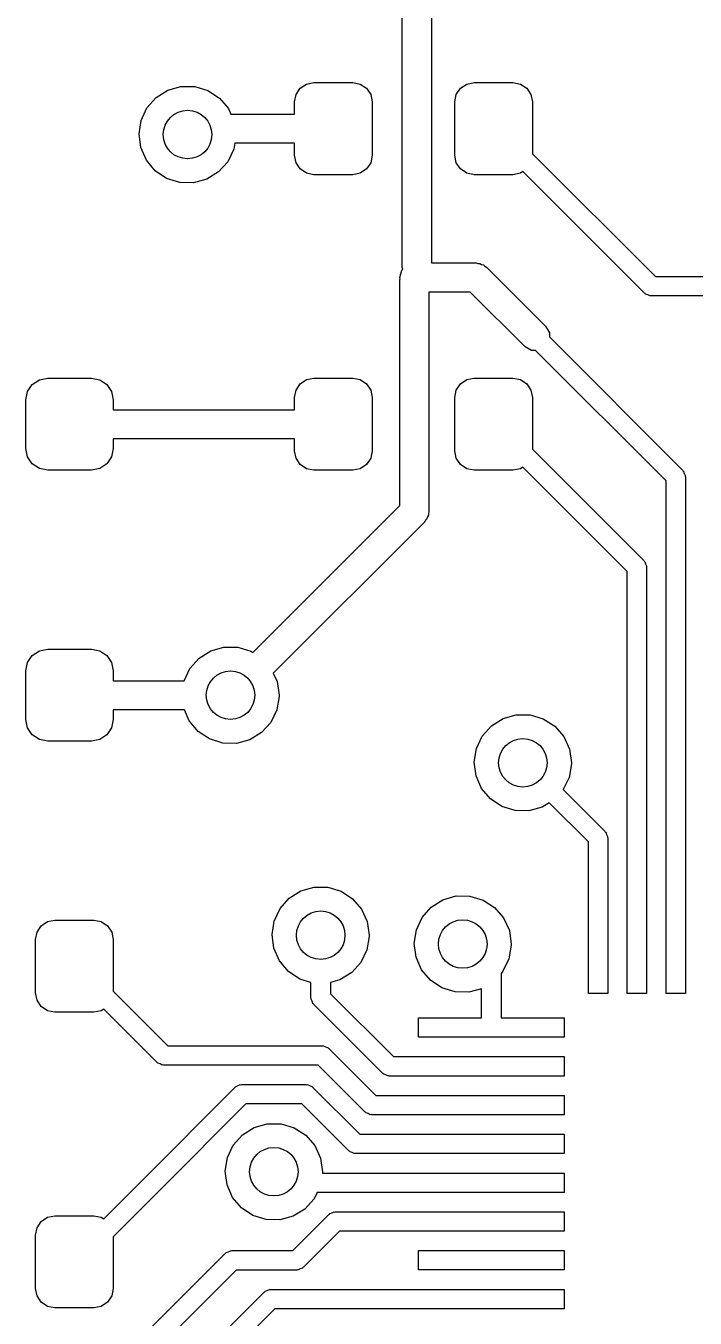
# Model space of a CAD drawing. Extents: x 74 to 208, y -143 to -31.
# Drawn here: x 90.03 to 96.92, y -72.99 to -59.66 of the extents above; entities that cross this region are included whole.
import ezdxf

# ---------------------------------------------------------------- set-up
doc = ezdxf.new("R2010")
doc.units = 0
doc.layers.add('BLACK', color=7, linetype='CONTINUOUS')

msp = doc.modelspace()

# ---------------------------------------------------------------- linework, layer by layer
at = {"layer": 'BLACK', "linetype": 'CONTINUOUS'}
for p, q in [((94.2062, -56.3219), (94.2062, -62.1054)), ((93.9062, -62.1538), (93.9062, -56.3737)), ((91.3699, -60.4014), (91.4898, -60.3258)), ((91.4898, -60.3258), (91.6261, -60.2868)), ((91.6261, -60.2868), (91.7679, -60.2877)), ((91.7679, -60.2877), (91.9037, -60.3283)), ((91.9037, -60.3283), (92.0227, -60.4054)), ((92.8114, -60.3691), (92.8548, -60.3042)), ((92.8548, -60.3042), (92.9197, -60.2608)), ((92.9197, -60.2608), (92.9962, -60.2456)), ((92.9962, -60.2456), (93.3962, -60.2456)), ((93.3962, -60.2456), (93.4727, -60.2608)), ((93.4727, -60.2608), (93.5376, -60.3042)), ((93.5376, -60.3042), (93.581, -60.3691)), ((94.4614, -60.3691), (94.5048, -60.3042)), ((94.5048, -60.3042), (94.5697, -60.2608)), ((94.5697, -60.2608), (94.6462, -60.2456)), ((94.6462, -60.2456), (95.0462, -60.2456)), ((95.0462, -60.2456), (95.1227, -60.2608)), ((95.1227, -60.2608), (95.1876, -60.3042)), ((95.1876, -60.3042), (95.231, -60.3691)), ((91.2761, -60.5077), (91.3699, -60.4014)), ((92.0227, -60.4054), (92.1152, -60.5128)), ((92.7962, -60.4456), (92.8114, -60.3691)), ((92.7962, -60.5706), (92.7962, -60.4456)), ((93.581, -60.3691), (93.5962, -60.4456)), ((93.5962, -60.4456), (93.5962, -60.9956)), ((94.4462, -60.4456), (94.4614, -60.3691)), ((94.4462, -60.9956), (94.4462, -60.4456)), ((95.231, -60.3691), (95.2462, -60.4456)), ((95.2462, -60.4456), (95.2462, -60.9792)), ((91.2158, -60.636), (91.2761, -60.5077)), ((92.1152, -60.5128), (92.1415, -60.5706)), ((92.1415, -60.5706), (92.7962, -60.5706)), ((91.194, -60.7761), (91.2158, -60.636)), ((91.2124, -60.9167), (91.194, -60.7761)), ((92.181, -60.8706), (92.1703, -60.9342)), ((92.7962, -60.8706), (92.181, -60.8706)), ((92.7962, -60.9956), (92.7962, -60.8706)), ((91.2695, -61.0464), (91.2124, -60.9167)), ((92.1703, -60.9342), (92.1085, -61.0618)), ((92.8114, -61.0721), (92.7962, -60.9956)), ((93.5962, -60.9956), (93.581, -61.0721)), ((94.4614, -61.0721), (94.4462, -60.9956)), ((95.2462, -60.9792), (96.5132, -62.2462)), ((91.3607, -61.1549), (91.2695, -61.0464)), ((91.4787, -61.2335), (91.3607, -61.1549)), ((92.1085, -61.0618), (92.0134, -61.1669)), ((92.8548, -61.137), (92.8114, -61.0721)), ((92.9197, -61.1804), (92.8548, -61.137)), ((93.5376, -61.137), (93.4727, -61.1804)), ((93.581, -61.0721), (93.5376, -61.137)), ((94.5048, -61.137), (94.4614, -61.0721)), ((94.5697, -61.1804), (94.5048, -61.137)), ((91.6141, -61.2758), (91.4787, -61.2335)), ((91.7558, -61.2784), (91.6141, -61.2758)), ((91.8926, -61.2411), (91.7558, -61.2784)), ((92.0134, -61.1669), (91.8926, -61.2411)), ((92.9962, -61.1956), (92.9197, -61.1804)), ((93.3962, -61.1956), (92.9962, -61.1956)), ((93.4727, -61.1804), (93.3962, -61.1956)), ((94.6462, -61.1956), (94.5697, -61.1804)), ((95.0462, -61.1956), (94.6462, -61.1956)), ((95.1227, -61.1804), (95.0462, -61.1956)), ((95.1478, -61.1636), (95.1227, -61.1804)), ((96.4011, -62.4169), (95.1478, -61.1636)), ((93.8808, -62.2554), (93.9009, -62.1804)), ((93.9009, -62.1804), (93.9107, -62.1706)), ((93.9107, -62.1706), (93.9062, -62.1538)), ((94.2062, -62.1054), (94.667, -62.1054)), ((94.667, -62.1054), (94.6861, -62.1105)), ((94.6861, -62.1105), (94.7058, -62.1105)), ((94.7058, -62.1105), (94.7229, -62.1204)), ((94.7229, -62.1204), (94.742, -62.1255)), ((94.742, -62.1255), (94.756, -62.1395)), ((94.756, -62.1395), (94.7731, -62.1493)), ((94.7731, -62.1493), (95.3827, -62.7589)), ((93.8842, -62.2681), (93.8808, -62.2554)), ((93.8808, -62.2808), (93.8842, -62.2681)), ((93.8808, -64.6063), (93.8808, -62.2808)), ((96.5132, -62.2462), (97.9958, -62.2462)), ((94.6049, -62.4054), (94.1808, -62.4054)), ((94.1808, -62.4054), (94.1808, -64.6684)), ((95.1705, -62.9711), (94.6049, -62.4054)), ((96.4083, -62.4206), (96.4011, -62.4169)), ((96.413, -62.4271), (96.4083, -62.4206)), ((96.4353, -62.4343), (96.413, -62.4271)), ((96.4562, -62.445), (96.4353, -62.4343)), ((96.4641, -62.4437), (96.4562, -62.445)), ((96.4718, -62.4462), (96.4641, -62.4437)), ((97.9544, -62.4462), (96.4718, -62.4462)), ((95.3827, -62.7589), (95.4215, -62.8262)), ((95.4215, -62.8262), (95.4215, -62.8685)), ((95.4215, -62.8685), (96.7939, -64.2409)), ((95.2378, -63.0099), (95.1705, -62.9711)), ((95.2801, -63.0099), (95.2378, -63.0099)), ((96.6232, -64.353), (95.2801, -63.0099)), ((90.0453, -63.4325), (90.0941, -63.3595)), ((90.0941, -63.3595), (90.1671, -63.3107)), ((90.1671, -63.3107), (90.2532, -63.2936)), ((90.2532, -63.2936), (90.7032, -63.2936)), ((90.7032, -63.2936), (90.7893, -63.3107)), ((90.7893, -63.3107), (90.8623, -63.3595)), ((90.8623, -63.3595), (90.9111, -63.4325)), ((92.7962, -63.4936), (92.8114, -63.4171)), ((92.8114, -63.4171), (92.8548, -63.3522)), ((92.8548, -63.3522), (92.9197, -63.3088)), ((92.9197, -63.3088), (92.9962, -63.2936)), ((92.9962, -63.2936), (93.3962, -63.2936)), ((93.3962, -63.2936), (93.4727, -63.3088)), ((93.4727, -63.3088), (93.5376, -63.3522)), ((93.5376, -63.3522), (93.581, -63.4171)), ((93.581, -63.4171), (93.5962, -63.4936)), ((94.4462, -63.4936), (94.4614, -63.4171)), ((94.4614, -63.4171), (94.5048, -63.3522)), ((94.5048, -63.3522), (94.5697, -63.3088)), ((94.5697, -63.3088), (94.6462, -63.2936)), ((94.6462, -63.2936), (95.0462, -63.2936)), ((95.0462, -63.2936), (95.1227, -63.3088)), ((95.1227, -63.3088), (95.1876, -63.3522)), ((95.1876, -63.3522), (95.231, -63.4171)), ((95.231, -63.4171), (95.2462, -63.4936)), ((90.0282, -63.5186), (90.0453, -63.4325)), ((90.0282, -64.0186), (90.0282, -63.5186)), ((90.9111, -63.4325), (90.9282, -63.5186)), ((90.9282, -63.5186), (90.9282, -63.6186)), ((92.7962, -63.6186), (92.7962, -63.4936)), ((93.5962, -63.4936), (93.5962, -64.0436)), ((94.4462, -64.0436), (94.4462, -63.4936)), ((95.2462, -63.4936), (95.2462, -64.0272)), ((90.9282, -63.6186), (92.7962, -63.6186)), ((92.7962, -63.9186), (90.9282, -63.9186)), ((90.9282, -63.9186), (90.9282, -64.0186)), ((92.7962, -64.0436), (92.7962, -63.9186)), ((90.0453, -64.1047), (90.0282, -64.0186)), ((90.9282, -64.0186), (90.9111, -64.1047)), ((92.8114, -64.1201), (92.7962, -64.0436)), ((93.5962, -64.0436), (93.581, -64.1201)), ((94.4614, -64.1201), (94.4462, -64.0436)), ((95.2462, -64.0272), (96.3939, -65.1749)), ((90.0941, -64.1777), (90.0453, -64.1047)), ((90.1671, -64.2265), (90.0941, -64.1777)), ((90.8623, -64.1777), (90.7893, -64.2265)), ((90.9111, -64.1047), (90.8623, -64.1777)), ((92.8548, -64.185), (92.8114, -64.1201)), ((92.9197, -64.2284), (92.8548, -64.185)), ((93.5376, -64.185), (93.4727, -64.2284)), ((93.581, -64.1201), (93.5376, -64.185)), ((94.5048, -64.185), (94.4614, -64.1201)), ((94.5697, -64.2284), (94.5048, -64.185)), ((95.1478, -64.2116), (95.1227, -64.2284)), ((96.2232, -65.287), (95.1478, -64.2116)), ((90.2532, -64.2436), (90.1671, -64.2265)), ((90.7032, -64.2436), (90.2532, -64.2436)), ((90.7893, -64.2265), (90.7032, -64.2436)), ((92.9962, -64.2436), (92.9197, -64.2284)), ((93.3962, -64.2436), (92.9962, -64.2436)), ((93.4727, -64.2284), (93.3962, -64.2436)), ((94.6462, -64.2436), (94.5697, -64.2284)), ((95.0462, -64.2436), (94.6462, -64.2436)), ((95.1227, -64.2284), (95.0462, -64.2436)), ((96.6232, -69.6386), (96.6232, -64.353)), ((96.7939, -64.2409), (96.7976, -64.2481)), ((96.7976, -64.2481), (96.8041, -64.2528)), ((96.8041, -64.2528), (96.8113, -64.2751)), ((96.8113, -64.2751), (96.822, -64.296)), ((96.822, -64.296), (96.8207, -64.3039)), ((96.8207, -64.3039), (96.8232, -64.3116)), ((96.8232, -64.3116), (96.8232, -69.6386)), ((92.3658, -66.1213), (93.8808, -64.6063)), ((94.1607, -64.7434), (94.1467, -64.7574)), ((94.1658, -64.7243), (94.1607, -64.7434)), ((94.1757, -64.7072), (94.1658, -64.7243)), ((94.1808, -64.6684), (94.1757, -64.6875)), ((94.1757, -64.6875), (94.1757, -64.7072)), ((94.1369, -64.7745), (92.5767, -66.3347)), ((94.1467, -64.7574), (94.1369, -64.7745)), ((96.2232, -69.6386), (96.2232, -65.287)), ((96.3939, -65.1749), (96.3976, -65.1821)), ((96.3976, -65.1821), (96.4041, -65.1868)), ((96.4041, -65.1868), (96.4113, -65.2091)), ((96.4113, -65.2091), (96.422, -65.23)), ((96.422, -65.23), (96.4207, -65.2379)), ((96.4207, -65.2379), (96.4232, -65.2456)), ((96.4232, -65.2456), (96.4232, -69.6386)), ((91.9324, -66.1062), (92.0687, -66.0672)), ((92.0687, -66.0672), (92.2105, -66.0681)), ((92.2105, -66.0681), (92.3463, -66.1087)), ((90.0453, -66.2265), (90.0941, -66.1535)), ((90.0941, -66.1535), (90.1671, -66.1047)), ((90.1671, -66.1047), (90.2532, -66.0876)), ((90.2532, -66.0876), (90.7032, -66.0876)), ((90.7032, -66.0876), (90.7893, -66.1047)), ((90.7893, -66.1047), (90.8623, -66.1535)), ((90.8623, -66.1535), (90.9111, -66.2265)), ((91.7187, -66.2881), (91.8125, -66.1818)), ((91.8125, -66.1818), (91.9324, -66.1062)), ((92.3463, -66.1087), (92.3658, -66.1213)), ((90.0282, -66.3126), (90.0453, -66.2265)), ((90.0282, -66.8126), (90.0282, -66.3126)), ((90.9111, -66.2265), (90.9282, -66.3126)), ((90.9282, -66.3126), (90.9282, -66.4126)), ((91.6602, -66.4126), (91.7187, -66.2881)), ((92.5767, -66.3347), (92.6165, -66.4223)), ((90.9282, -66.4126), (91.6602, -66.4126)), ((92.6165, -66.4223), (92.6366, -66.5626)), ((92.6365, -66.5748), (92.6129, -66.7146)), ((92.6366, -66.5626), (92.6365, -66.5748)), ((91.6619, -66.7126), (90.9282, -66.7126)), ((90.9282, -66.7126), (90.9282, -66.8126)), ((91.7121, -66.8268), (91.6619, -66.7126)), ((92.6129, -66.7146), (92.5511, -66.8422)), ((90.0453, -66.8987), (90.0282, -66.8126)), ((90.9282, -66.8126), (90.9111, -66.8987)), ((91.8033, -66.9353), (91.7121, -66.8268)), ((92.5511, -66.8422), (92.456, -66.9473)), ((94.7305, -66.9847), (94.8243, -66.8784)), ((94.8243, -66.8784), (94.9442, -66.8028)), ((94.9442, -66.8028), (95.0805, -66.7638)), ((95.0805, -66.7638), (95.2223, -66.7647)), ((95.2223, -66.7647), (95.3581, -66.8053)), ((95.3581, -66.8053), (95.4771, -66.8824)), ((95.4771, -66.8824), (95.5696, -66.9898)), ((90.0941, -66.9717), (90.0453, -66.8987)), ((90.1671, -67.0205), (90.0941, -66.9717)), ((90.8623, -66.9717), (90.7893, -67.0205)), ((90.9111, -66.8987), (90.8623, -66.9717)), ((91.9213, -67.0139), (91.8033, -66.9353)), ((92.0567, -67.0562), (91.9213, -67.0139)), ((92.456, -66.9473), (92.3352, -67.0215)), ((94.6702, -67.113), (94.7305, -66.9847)), ((95.5696, -66.9898), (95.6283, -67.1189)), ((90.2532, -67.0376), (90.1671, -67.0205)), ((90.7032, -67.0376), (90.2532, -67.0376)), ((90.7893, -67.0205), (90.7032, -67.0376)), ((92.1984, -67.0588), (92.0567, -67.0562)), ((92.3352, -67.0215), (92.1984, -67.0588)), ((94.6484, -67.2531), (94.6702, -67.113)), ((95.6283, -67.1189), (95.6484, -67.2592)), ((94.6668, -67.3937), (94.6484, -67.2531)), ((95.6483, -67.2714), (95.6247, -67.4112)), ((95.6484, -67.2592), (95.6483, -67.2714)), ((94.7239, -67.5234), (94.6668, -67.3937)), ((95.6247, -67.4112), (95.565, -67.5344)), ((94.8151, -67.6319), (94.7239, -67.5234)), ((95.565, -67.5344), (95.9939, -67.9633)), ((94.9331, -67.7105), (94.8151, -67.6319)), ((95.4206, -67.6729), (95.347, -67.7181)), ((95.8232, -68.0754), (95.4206, -67.6729)), ((95.0685, -67.7528), (94.9331, -67.7105)), ((95.2102, -67.7554), (95.0685, -67.7528)), ((95.347, -67.7181), (95.2102, -67.7554)), ((95.8232, -69.6386), (95.8232, -68.0754)), ((95.9939, -67.9633), (95.9976, -67.9705)), ((95.9976, -67.9705), (96.0041, -67.9752)), ((96.0041, -67.9752), (96.0113, -67.9975)), ((96.0113, -67.9975), (96.022, -68.0184)), ((96.022, -68.0184), (96.0207, -68.0263)), ((96.0207, -68.0263), (96.0232, -68.034)), ((96.0232, -68.034), (96.0232, -69.6386)), ((92.7415, -68.6564), (92.8614, -68.5808)), ((92.8614, -68.5808), (92.9977, -68.5418)), ((92.9977, -68.5418), (93.1395, -68.5427)), ((93.1395, -68.5427), (93.2753, -68.5833)), ((93.2753, -68.5833), (93.3943, -68.6604)), ((92.6477, -68.7627), (92.7415, -68.6564)), ((93.3943, -68.6604), (93.4868, -68.7678)), ((94.1113, -68.8535), (94.2051, -68.7472)), ((94.2051, -68.7472), (94.325, -68.6716)), ((94.325, -68.6716), (94.4613, -68.6326)), ((94.4613, -68.6326), (94.6031, -68.6335)), ((94.6031, -68.6335), (94.7389, -68.6741)), ((94.7389, -68.6741), (94.8579, -68.7512)), ((94.8579, -68.7512), (94.9504, -68.8586)), ((90.2517, -68.8968), (90.3282, -68.8816)), ((90.3282, -68.8816), (90.7282, -68.8816)), ((90.7282, -68.8816), (90.8047, -68.8968)), ((92.5874, -68.891), (92.6477, -68.7627)), ((93.4868, -68.7678), (93.5455, -68.8969)), ((94.051, -68.9818), (94.1113, -68.8535)), ((94.9504, -68.8586), (95.0091, -68.9877)), ((90.1282, -69.0816), (90.1434, -69.0051)), ((90.1434, -69.0051), (90.1868, -68.9402)), ((90.1868, -68.9402), (90.2517, -68.8968)), ((90.8047, -68.8968), (90.8696, -68.9402)), ((90.8696, -68.9402), (90.913, -69.0051)), ((90.913, -69.0051), (90.9282, -69.0816)), ((92.5656, -69.0311), (92.5874, -68.891)), ((93.5455, -68.8969), (93.5656, -69.0372)), ((94.0292, -69.1219), (94.051, -68.9818)), ((95.0091, -68.9877), (95.0292, -69.128)), ((90.1282, -69.6316), (90.1282, -69.0816)), ((90.9282, -69.0816), (90.9282, -69.6152)), ((92.584, -69.1717), (92.5656, -69.0311)), ((93.5655, -69.0494), (93.5419, -69.1892)), ((93.5656, -69.0372), (93.5655, -69.0494)), ((94.0476, -69.2625), (94.0292, -69.1219)), ((95.0291, -69.1402), (95.0055, -69.28)), ((95.0292, -69.128), (95.0291, -69.1402)), ((92.6411, -69.3014), (92.584, -69.1717)), ((93.5419, -69.1892), (93.4801, -69.3168)), ((94.1047, -69.3922), (94.0476, -69.2625)), ((95.0055, -69.28), (94.9437, -69.4076)), ((92.7323, -69.4099), (92.6411, -69.3014)), ((92.8503, -69.4885), (92.7323, -69.4099)), ((93.4801, -69.3168), (93.385, -69.4219)), ((94.1959, -69.5007), (94.1047, -69.3922)), ((94.9437, -69.4076), (94.9232, -69.4303)), ((92.9656, -69.5245), (92.8503, -69.4885)), ((92.9656, -69.681), (92.9656, -69.5245)), ((93.2642, -69.4961), (93.1656, -69.523)), ((93.1656, -69.523), (93.1656, -69.6396)), ((93.385, -69.4219), (93.2642, -69.4961)), ((94.3139, -69.5793), (94.1959, -69.5007)), ((94.9232, -69.4303), (94.9232, -69.8886)), ((90.1434, -69.7081), (90.1282, -69.6316)), ((90.9282, -69.6152), (91.4896, -70.1766)), ((92.9681, -69.6887), (92.9656, -69.681)), ((93.1656, -69.6396), (93.8146, -70.2886)), ((94.4493, -69.6216), (94.3139, -69.5793)), ((94.591, -69.6242), (94.4493, -69.6216)), ((94.7232, -69.5881), (94.591, -69.6242)), ((94.7232, -69.8886), (94.7232, -69.5881)), ((96.0232, -69.6386), (95.8232, -69.6386)), ((96.4232, -69.6386), (96.2232, -69.6386)), ((96.8232, -69.6386), (96.6232, -69.6386)), ((90.1868, -69.773), (90.1434, -69.7081)), ((90.2517, -69.8164), (90.1868, -69.773)), ((90.3282, -69.8316), (90.2517, -69.8164)), ((90.8047, -69.8164), (90.7282, -69.8316)), ((90.8298, -69.7996), (90.8047, -69.8164)), ((91.3775, -70.3473), (90.8298, -69.7996)), ((92.9668, -69.6966), (92.9681, -69.6887)), ((92.9775, -69.7175), (92.9668, -69.6966)), ((92.9847, -69.7398), (92.9775, -69.7175)), ((92.9912, -69.7445), (92.9847, -69.7398)), ((92.9949, -69.7517), (92.9912, -69.7445)), ((93.7025, -70.4593), (92.9949, -69.7517)), ((90.7282, -69.8316), (90.3282, -69.8316)), ((94.0732, -70.0886), (94.0732, -69.8886)), ((94.0732, -69.8886), (94.7232, -69.8886)), ((94.9232, -69.8886), (95.5732, -69.8886)), ((95.5732, -69.8886), (95.5732, -70.0886)), ((91.4896, -70.1766), (93.0796, -70.1766)), ((93.0796, -70.1766), (93.0873, -70.1791)), ((93.0873, -70.1791), (93.0953, -70.1778)), ((93.0953, -70.1778), (93.1161, -70.1885)), ((93.1161, -70.1885), (93.1384, -70.1957)), ((93.1384, -70.1957), (93.1432, -70.2022)), ((93.1432, -70.2022), (93.1504, -70.2059)), ((93.1504, -70.2059), (93.6331, -70.6886)), ((95.5732, -70.0886), (94.0732, -70.0886)), ((91.3847, -70.351), (91.3775, -70.3473)), ((93.8146, -70.2886), (95.5732, -70.2886)), ((95.5732, -70.2886), (95.5732, -70.4886)), ((91.3894, -70.3575), (91.3847, -70.351)), ((91.4117, -70.3647), (91.3894, -70.3575)), ((91.4326, -70.3754), (91.4117, -70.3647)), ((91.4405, -70.3741), (91.4326, -70.3754)), ((91.4482, -70.3766), (91.4405, -70.3741)), ((93.0382, -70.3766), (91.4482, -70.3766)), ((93.5209, -70.8593), (93.0382, -70.3766)), ((93.7097, -70.463), (93.7025, -70.4593)), ((93.7144, -70.4695), (93.7097, -70.463)), ((93.7367, -70.4767), (93.7144, -70.4695)), ((93.7576, -70.4874), (93.7367, -70.4767)), ((91.7128, -71.0737), (92.1811, -70.6054)), ((92.1811, -70.6054), (92.1883, -70.6017)), ((92.1883, -70.6017), (92.1931, -70.5952)), ((92.1931, -70.5952), (92.2153, -70.588)), ((92.2153, -70.588), (92.2362, -70.5773)), ((92.2362, -70.5773), (92.2442, -70.5786)), ((92.2442, -70.5786), (92.2518, -70.5761)), ((92.2518, -70.5761), (92.9142, -70.5761)), ((92.9142, -70.5761), (92.9218, -70.5786)), ((92.9218, -70.5786), (92.9298, -70.5773)), ((92.9298, -70.5773), (92.9507, -70.588)), ((92.9507, -70.588), (92.9729, -70.5952)), ((92.9729, -70.5952), (92.9777, -70.6017)), ((92.9777, -70.6017), (92.9849, -70.6054)), ((92.9849, -70.6054), (93.4681, -71.0886)), ((93.7655, -70.4861), (93.7576, -70.4874)), ((93.7732, -70.4886), (93.7655, -70.4861)), ((95.5732, -70.4886), (93.7732, -70.4886)), ((93.6331, -70.6886), (95.5732, -70.6886)), ((95.5732, -70.6886), (95.5732, -70.8886)), ((92.2933, -70.7761), (91.8659, -71.2035)), ((92.8727, -70.7761), (92.2933, -70.7761)), ((93.356, -71.2593), (92.8727, -70.7761)), ((93.5281, -70.863), (93.5209, -70.8593)), ((93.5329, -70.8695), (93.5281, -70.863)), ((93.5551, -70.8767), (93.5329, -70.8695)), ((93.576, -70.8874), (93.5551, -70.8767)), ((92.3788, -71.0192), (92.5151, -70.9802)), ((92.5151, -70.9802), (92.6569, -70.9811)), ((92.6569, -70.9811), (92.7927, -71.0217)), ((93.584, -70.8861), (93.576, -70.8874)), ((93.5916, -70.8886), (93.584, -70.8861)), ((95.5732, -70.8886), (93.5916, -70.8886)), ((90.8298, -71.9616), (91.7011, -71.0903)), ((91.7011, -71.0903), (91.7026, -71.0857)), ((91.7026, -71.0857), (91.7091, -71.0809)), ((91.7091, -71.0809), (91.7128, -71.0737)), ((92.1651, -71.2011), (92.2589, -71.0948)), ((92.2589, -71.0948), (92.3788, -71.0192)), ((92.7927, -71.0217), (92.9117, -71.0988)), ((92.9117, -71.0988), (93.0042, -71.2062)), ((93.4681, -71.0886), (95.5732, -71.0886)), ((95.5732, -71.0886), (95.5732, -71.2886)), ((91.8542, -71.22), (90.9282, -72.146)), ((91.8579, -71.2128), (91.8542, -71.22)), ((91.8644, -71.2081), (91.8579, -71.2128)), ((91.8659, -71.2035), (91.8644, -71.2081)), ((92.1048, -71.3294), (92.1651, -71.2011)), ((93.0042, -71.2062), (93.0629, -71.3353)), ((93.3631, -71.263), (93.356, -71.2593)), ((93.3679, -71.2695), (93.3631, -71.263)), ((93.3902, -71.2767), (93.3679, -71.2695)), ((93.411, -71.2874), (93.3902, -71.2767)), ((92.083, -71.4695), (92.1048, -71.3294)), ((93.0629, -71.3353), (93.083, -71.4756)), ((93.419, -71.2861), (93.411, -71.2874)), ((93.4267, -71.2886), (93.419, -71.2861)), ((95.5732, -71.2886), (93.4267, -71.2886)), ((92.1014, -71.6101), (92.083, -71.4695)), ((93.0829, -71.4878), (93.0827, -71.4886)), ((93.0827, -71.4886), (95.5732, -71.4886)), ((93.083, -71.4756), (93.0829, -71.4878)), ((95.5732, -71.4886), (95.5732, -71.6886)), ((92.1585, -71.7398), (92.1014, -71.6101)), ((92.2497, -71.8483), (92.1585, -71.7398)), ((92.9975, -71.7552), (92.9024, -71.8603)), ((93.0298, -71.6886), (92.9975, -71.7552)), ((95.5732, -71.6886), (93.0298, -71.6886)), ((90.1868, -71.9882), (90.2517, -71.9448)), ((90.2517, -71.9448), (90.3282, -71.9296)), ((90.3282, -71.9296), (90.7282, -71.9296)), ((90.7282, -71.9296), (90.8047, -71.9448)), ((90.8047, -71.9448), (90.8298, -71.9616)), ((92.3677, -71.9269), (92.2497, -71.8483)), ((92.5031, -71.9692), (92.3677, -71.9269)), ((92.7816, -71.9345), (92.6448, -71.9718)), ((92.7772, -72.2891), (93.1484, -71.9179)), ((92.9024, -71.8603), (92.7816, -71.9345)), ((93.1484, -71.9179), (93.1556, -71.9142)), ((93.1556, -71.9142), (93.1604, -71.9077)), ((93.1604, -71.9077), (93.1826, -71.9005)), ((93.1826, -71.9005), (93.2035, -71.8898)), ((93.2035, -71.8898), (93.2115, -71.8911)), ((93.2115, -71.8911), (93.2192, -71.8886)), ((93.2192, -71.8886), (95.5732, -71.8886)), ((95.5732, -71.8886), (95.5732, -72.0886)), ((90.1282, -72.1296), (90.1434, -72.0531)), ((90.1434, -72.0531), (90.1868, -71.9882)), ((92.6448, -71.9718), (92.5031, -71.9692)), ((90.1282, -72.6796), (90.1282, -72.1296)), ((90.9282, -72.146), (90.9282, -72.6796)), ((93.2606, -72.0886), (92.8894, -72.4598)), ((95.5732, -72.0886), (93.2606, -72.0886)), ((90.3917, -74.0081), (92.0814, -72.3184)), ((92.0814, -72.3184), (92.0886, -72.3147)), ((92.0886, -72.3147), (92.0933, -72.3082)), ((92.0933, -72.3082), (92.1156, -72.301)), ((92.1156, -72.301), (92.1365, -72.2903)), ((92.1365, -72.2903), (92.1444, -72.2916)), ((92.1444, -72.2916), (92.1521, -72.2891)), ((92.1521, -72.2891), (92.7772, -72.2891)), ((94.0732, -72.4886), (94.0732, -72.2886)), ((94.0732, -72.2886), (95.5732, -72.2886)), ((95.5732, -72.2886), (95.5732, -72.4886)), ((92.8552, -72.4772), (92.8343, -72.4879)), ((92.8774, -72.47), (92.8552, -72.4772)), ((92.8822, -72.4635), (92.8774, -72.47)), ((92.8894, -72.4598), (92.8822, -72.4635)), ((92.1935, -72.4891), (90.5624, -74.1202)), ((92.8187, -72.4891), (92.1935, -72.4891)), ((92.8263, -72.4866), (92.8187, -72.4891)), ((92.8343, -72.4879), (92.8263, -72.4866)), ((95.5732, -72.4886), (94.0732, -72.4886)), ((90.1434, -72.7561), (90.1282, -72.6796)), ((90.9282, -72.6796), (90.913, -72.7561)), ((91.4532, -73.7463), (92.4816, -72.7179)), ((92.4816, -72.7179), (92.4888, -72.7142)), ((92.4888, -72.7142), (92.4936, -72.7077)), ((92.4936, -72.7077), (92.5158, -72.7005)), ((92.5158, -72.7005), (92.5367, -72.6898)), ((92.5367, -72.6898), (92.5447, -72.6911)), ((92.5447, -72.6911), (92.5523, -72.6886)), ((92.5523, -72.6886), (95.5732, -72.6886)), ((95.5732, -72.6886), (95.5732, -72.8886)), ((90.1868, -72.821), (90.1434, -72.7561)), ((90.2517, -72.8644), (90.1868, -72.821)), ((90.3282, -72.8796), (90.2517, -72.8644)), ((90.7282, -72.8796), (90.3282, -72.8796)), ((90.8047, -72.8644), (90.7282, -72.8796)), ((90.8696, -72.821), (90.8047, -72.8644)), ((90.913, -72.7561), (90.8696, -72.821)), ((92.5938, -72.8886), (91.6239, -73.8585)), ((95.5732, -72.8886), (92.5938, -72.8886))]:
    msp.add_line(p, q, dxfattribs=at)
at = {"layer": 'BLACK'}
for centre in [(91.694, -60.7822), (92.1366, -66.5626), (95.1484, -67.2592), (93.0656, -69.0372), (94.5292, -69.128), (92.583, -71.4756)]:
    msp.add_circle(centre, 0.25, dxfattribs=at)

doc.saveas('drawing.dxf')
